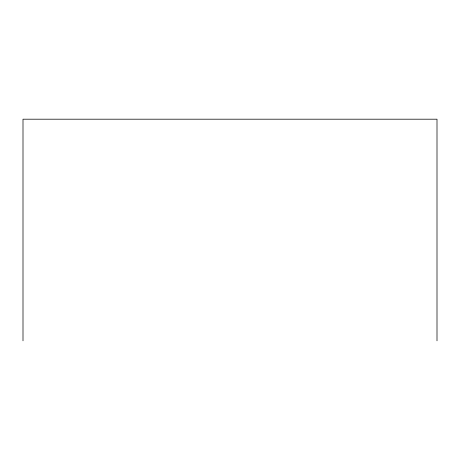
<?xml version="1.0" encoding="UTF-8"?>
<svg xmlns="http://www.w3.org/2000/svg" width="460" height="460" viewBox="0 0 460 460"><rect width="100%" height="100%" fill="white"/><g stroke="black" fill="none" stroke-linecap="round" stroke-linejoin="round"><path stroke-width="0.69" d="M437 340.803L437 119.197L23 119.197L23 340.803"/></g></svg>
